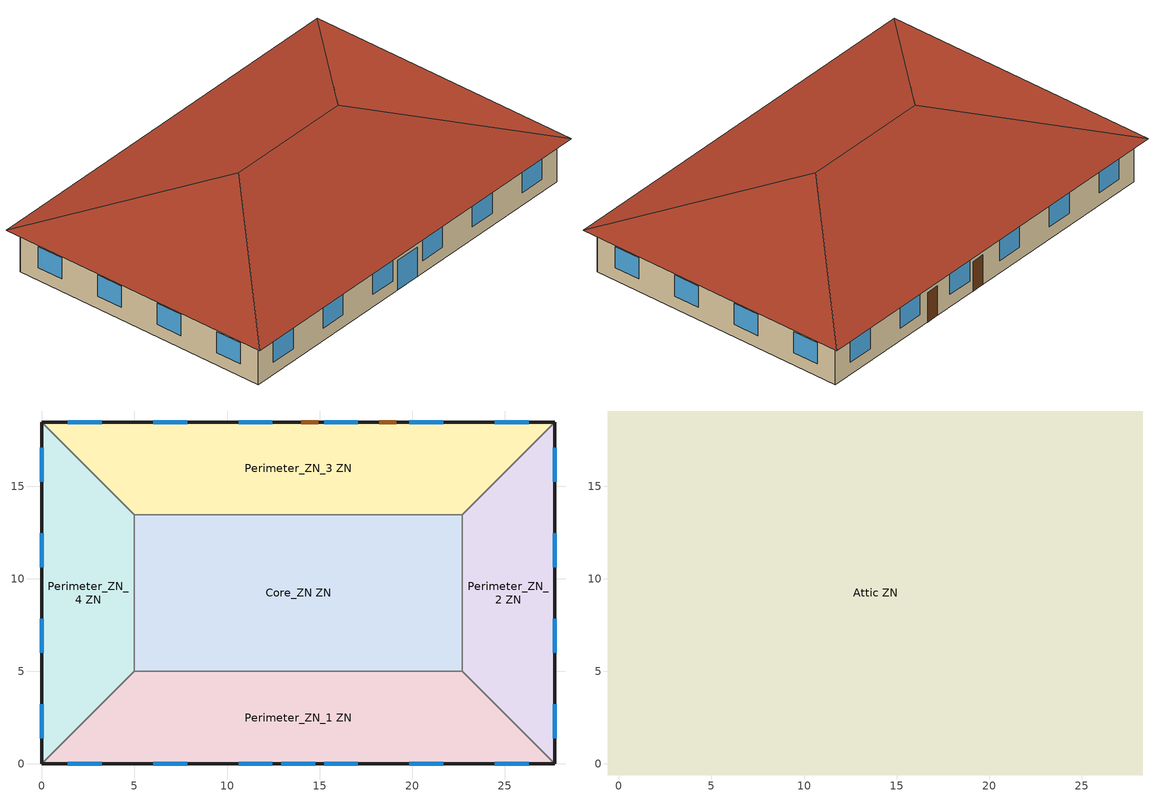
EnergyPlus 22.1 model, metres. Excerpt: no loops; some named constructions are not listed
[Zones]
Core_ZN ZN
 floor ground (Foundation F 126 Perim 0 Area 14966): 22.69,13.46 22.69,5 5,5 5,13.46 z0
 wall to Perimeter_ZN_2 ZN (Typical Interior Wall): 22.69,5 22.69,13.46 z0:3.05
 wall to Perimeter_ZN_3 ZN (Typical Interior Wall): 22.69,13.46 5,13.46 z0:3.05
 wall to Perimeter_ZN_1 ZN (Typical Interior Wall): 5,5 22.69,5 z0:3.05
 wall to Perimeter_ZN_4 ZN (Typical Interior Wall): 5,13.46 5,5 z0:3.05
Perimeter_ZN_1 ZN
 floor ground (Foundation F 126 Perim 2769 Area 11345): 22.69,5 27.69,0 0,0 5,5 z0
 wall outside (Typical Insulated Wood Framed Exterior Wall R-11.24): 0,0 27.69,0 z0:3.05
 wall to Perimeter_ZN_2 ZN (Typical Interior Wall): 27.69,0 22.69,5 z0:3.05
 wall to Perimeter_ZN_4 ZN (Typical Interior Wall): 5,5 0,0 z0:3.05
 window (U 0.54 SHGC 0.25 Simple Glazing Window U-0.54 SHGC 0.25 2): 12.93,0 14.76,0 z0:2.13
 window (U 0.54 SHGC 0.25 Simple Glazing Window U-0.54 SHGC 0.25): 1.39,0 3.22,0 / 6.01,0 7.84,0 / 10.62,0 12.45,0 / 15.24,0 17.07,0 / 19.85,0 21.68,0 / 24.47,0 26.3,0 z0.9:2.42
Perimeter_ZN_2 ZN
 floor ground (Foundation F 126 Perim 1846 Area 673): 27.69,18.46 27.69,0 22.69,5 22.69,13.46 z0
 wall outside (Typical Insulated Wood Framed Exterior Wall R-11.24): 27.69,0 27.69,18.46 z0:3.05
 wall to Perimeter_ZN_3 ZN (Typical Interior Wall): 27.69,18.46 22.69,13.46 z0:3.05
 window (U 0.54 SHGC 0.25 Simple Glazing Window U-0.54 SHGC 0.25): 27.69,1.39 27.69,3.22 / 27.69,6.01 27.69,7.84 / 27.69,10.62 27.69,12.45 / 27.69,15.24 27.69,17.07 z0.9:2.42
Perimeter_ZN_3 ZN
 floor ground (Foundation F 126 Perim 2769 Area 11345): 27.69,18.46 22.69,13.46 5,13.46 0,18.46 z0
 wall outside (Typical Insulated Wood Framed Exterior Wall R-11.24): 27.69,18.46 0,18.46 z0:3.05
 wall to Perimeter_ZN_4 ZN (Typical Interior Wall): 0,18.46 5,13.46 z0:3.05
 window (U 0.54 SHGC 0.25 Simple Glazing Window U-0.54 SHGC 0.25): 26.3,18.46 24.47,18.46 / 21.68,18.46 19.85,18.46 / 17.07,18.46 15.24,18.46 / 12.45,18.46 10.62,18.46 / 7.84,18.46 6.01,18.46 / 3.22,18.46 1.39,18.46 z0.9:2.42
 door (Typical Insulated Metal Door R-2.7): 14.91,18.46 14,18.46 / 19.13,18.46 18.22,18.46 z0:2.13
Perimeter_ZN_4 ZN
 floor ground (Foundation F 126 Perim 1846 Area 673): 0,18.46 5,13.46 5,5 0,0 z0
 wall outside (Typical Insulated Wood Framed Exterior Wall R-11.24): 0,18.46 0,0 z0:3.05
 window (U 0.54 SHGC 0.25 Simple Glazing Window U-0.54 SHGC 0.25): 0,17.07 0,15.24 / 0,12.45 0,10.62 / 0,7.84 0,6.01 / 0,3.22 0,1.39 z0.9:2.42
Attic ZN
 floor outside (Typical Attic Soffit): 28.29,19.06 28.29,-0.6 27.69,0 27.69,18.46 z3.05; 28.29,19.06 27.69,18.46 0,18.46 -0.6,19.06 z3.05; 27.69,0 28.29,-0.6 -0.6,-0.6 0,0 z3.05; -0.6,19.06 0,18.46 0,0 -0.6,-0.6 z3.05
 floor to Core_ZN ZN (Typical Wood Joist Attic Floor R-37.04 1): 22.69,13.46 22.69,5 5,5 5,13.46 z3.05
 floor to Perimeter_ZN_2 ZN (Typical Wood Joist Attic Floor R-37.04 1): 27.69,18.46 27.69,0 22.69,5 22.69,13.46 z3.05
 floor to Perimeter_ZN_3 ZN (Typical Wood Joist Attic Floor R-37.04 1): 27.69,18.46 22.69,13.46 5,13.46 0,18.46 z3.05
 floor to Perimeter_ZN_1 ZN (Typical Wood Joist Attic Floor R-37.04 1): 22.69,5 27.69,0 0,0 5,5 z3.05
 floor to Perimeter_ZN_4 ZN (Typical Wood Joist Attic Floor R-37.04 1): 0,18.46 5,13.46 5,5 0,0 z3.05
 roof outside (Typical Uninsulated Wood Joist Attic Roof): 18.46,9.23,6.33 28.29,-0.6,3.05 28.29,19.06,3.05; 18.46,9.23,6.33 28.29,19.06,3.05 -0.6,19.06,3.05 9.23,9.23,6.33; 9.23,9.23,6.33 -0.6,-0.6,3.05 28.29,-0.6,3.05 18.46,9.23,6.33; 9.23,9.23,6.33 -0.6,19.06,3.05 -0.6,-0.6,3.05
[Material]
5/8 in. Gypsum Board: Roughness=MediumSmooth; Thickness=0.0159; Conductivity=0.16; Density=800; Specific Heat=1090; Thermal Absorptance=0.9; Solar Absorptance=0.7; Visible Absorptance=0.7
[Material:NoMass]
Typical Insulation R-35.4 1: Roughness=Smooth; Thermal Resistance=6.23479; Thermal Absorptance=0.9; Solar Absorptance=0.7; Visible Absorptance=0.7
[Construction]
Typical Wood Joist Attic Floor R-37.04 1 Reversed: Typical Insulation R-35.4 1, 5/8 in. Gypsum Board
[ENERGYMANAGEMENTSYSTEM:OUTPUTVARIABLE] Type of Data in Variable=Summed; Update Frequency=ZoneTimestep; Units=m3
Name | EMS Variable
Zone Air Volume_Core_ZN_ZN | ZoneAirVolume_Core_ZN_ZN
Zone Air Volume_Perimeter_ZN_1_ZN | ZoneAirVolume_Perimeter_ZN_1_ZN
Zone Air Volume_Perimeter_ZN_2_ZN | ZoneAirVolume_Perimeter_ZN_2_ZN
Zone Air Volume_Perimeter_ZN_3_ZN | ZoneAirVolume_Perimeter_ZN_3_ZN
Zone Air Volume_Perimeter_ZN_4_ZN | ZoneAirVolume_Perimeter_ZN_4_ZN
[AvailabilityManager:Scheduled] Schedule=Always On Discrete
Core_ZN ZN PSZ-AC-1 OA System Availability Manager; Perimeter_ZN_1 ZN PSZ-AC-2 OA System Availability Manager; Perimeter_ZN_2 ZN PSZ-AC-3 OA System Availability Manager; Perimeter_ZN_3 ZN PSZ-AC-4 OA System Availability Manager; Perimeter_ZN_4 ZN PSZ-AC-5 OA System Availability Manager
[AvailabilityManager:NightCycle] Applicability Schedule=Always On Discrete; Fan Schedule=OfficeSmall HVACOperationSchd; Control Type=CycleOnAny; Thermostat Tolerance=1; Cycling Run Time Control Type=FixedRunTime; Cycling Run Time=1800
Availability Manager Night Cycle 5; Availability Manager Night Cycle 1; Availability Manager Night Cycle 2; Availability Manager Night Cycle 3; Availability Manager Night Cycle 4
[Schedule:Day:Interval]
OfficeSmall HVACOperationSchd Default; OfficeSmall HVACOperationSchd Winter Design Day: No, 24:00, 0
OfficeSmall HVACOperationSchd SmrDsn|Wkdy Day; OfficeSmall HVACOperationSchd Summer Design Day: No, 06:00, 0, 19:00, 1, 24:00, 0
[Schedule:Week:Daily]
OfficeSmall HVACOperationSchd Week Rule - Jan1-Dec31: OfficeSmall HVACOperationSchd Default, OfficeSmall HVACOperationSchd SmrDsn|Wkdy Day, OfficeSmall HVACOperationSchd SmrDsn|Wkdy Day, OfficeSmall HVACOperationSchd SmrDsn|Wkdy Day, OfficeSmall HVACOperationSchd SmrDsn|Wkdy Day, OfficeSmall HVACOperationSchd SmrDsn|Wkdy Day, OfficeSmall HVACOperationSchd Default, OfficeSmall HVACOperationSchd Default, OfficeSmall HVACOperationSchd Summer Design Day, OfficeSmall HVACOperationSchd Winter Design Day, OfficeSmall HVACOperationSchd Default, OfficeSmall HVACOperationSchd Default
[Schedule:Year]
OfficeSmall HVACOperationSchd: OfficeSmall HVACOperationSchd Week Rule - Jan1-Dec31, 1, 1, 12, 31
[SCHEDULE:COMPACT]
TypOperativeTempControlSch: Through: 12/31, For: SummerDesignDay WinterDesignDay, Until: 24:00, 0, For: AllOtherDays, Until: 24:00, 0.5
[Schedule:Constant]
Always On Discrete: Hourly Value=1
[CURVE:LINEAR] Minimum Value of x=1; Maximum Value of x=1.5
Name | Coefficient1 Constant | Coefficient2 x
CoolingCombRatio | 0.618055 | 0.381945
HeatingCombRatio | 0.96034 | 0.03966
[CURVE:QUADRATIC]
Name | Coefficient1 Constant | Coefficient2 x | Coefficient3 x2 | Minimum Value of x | Maximum Value of x
VRFACCoolCapFFF | 0.8 | 0.2 | 0 | 0.5 | 1.5
CoolingEIRHiPLR | 1 | 0 | 0 | 1 | 1.5
VRFCPLFFPLR | 0.85 | 0.15 | 0 | 0 | 1
HeatingEIRHiPLR | 2.42944 | -2.23589 | 0.806452 | 1 | 1.5
[CURVE:CUBIC]
Name | Coefficient1 Constant | Coefficient2 x | Coefficient3 x2 | Coefficient4 x3 | Minimum Value of x | Maximum Value of x | Minimum Curve Output | Maximum Curve Output | Input Unit Type for X | Output Unit Type
VRFTUCoolCapFT | 0.504547 | 0.0288891 | -1.08194e-05 | 1.01359e-05 | 0 | 50 | 0.5 | 1.5 | Temperature | Dimensionless
VRFTUHeatCapFT | -0.390709 | 0.261815 | -0.0130432 | 0.000178132 | 0 | 50 | 0.5 | 1.5 | Temperature | Dimensionless
VRFCoolCapFTBoundary | 25.7347 | -0.0315004 | -0.014166 | 0 | 11 | 30 |  |  | Temperature
VRFCoolEIRFTBoundary | 25.7347 | -0.0315004 | -0.014166 | 0 | 15 | 24 |  |  | Temperature
CoolingEIRLowPLR | 0.462812 | -1.04024 | 2.17491 | -0.597482 | 0 | 1 |  |  | Temperature | Capacity
VRFHeatCapFTBoundary | -7.60009 | 3.0509 | -0.116284 | 0 | 15 | 27 |  |  | Temperature
VRFHeatEIRFTBoundary | -7.60009 | 3.0509 | -0.116284 | 0 | 15 | 27 | -20 | 15 | Temperature
HeatingEIRLowPLR | 0.140009 | 0.6415 | 0.133905 | 0.0845859 | 0 | 1 |  |  | Dimensionless | Dimensionless
[CURVE:BIQUADRATIC] Output Unit Type=Dimensionless
Name | Coefficient1 Constant | Coefficient2 x | Coefficient3 x2 | Coefficient4 y | Coefficient5 y2 | Coefficient6 xy | Minimum Value of x | Maximum Value of x | Minimum Value of y | Maximum Value of y | Input Unit Type for X | Input Unit Type for Y
VRFCoolCapFT | 0.576883 | 0.017448 | 0.000583269 | -1.76324e-06 | -7.474e-09 | -1.30413e-07 | 15 | 24 | -5 | 23 | Temperature | Temperature
VRFCoolCapFTHi | 0.686736 | 0.0207631 | 0.0005447 | -0.0016218 | -4.259e-07 | -0.0003392 | 15 | 24 | 16 | 43 | Temperature | Temperature
VRFCoolEIRFT | 0.989011 | -0.0234797 | 0.000199711 | 0.00596834 | -1.0289e-07 | -0.00015686 | 15 | 24 | -5 | 23 | Temperature | Temperature
VRFCoolEIRFTHi | 0.143515 | 0.0186004 | -0.0003954 | 0.0248522 | 0.00016329 | -0.0006244 | 15 | 24 | 16 | 43 | Temperature | Temperature
VRFHeatCapFT | 1.0146 | -0.0025067 | -0.000141599 | 0.0269316 | 1.83538e-06 | -0.000358147 | 15 | 27 | -20 | 15 | Temperature | Temperature
VRFHeatCapFTHi | 1.16113 | 0.0274789 | -0.00168795 | 0.00178338 | 2.03208e-06 | -6.8969e-05 | 15 | 27 | -10 | 15 | Temperature | Temperature
VRFHeatEIRFT | 0.874655 | -0.0131975 | 0.00110307 | -0.0133118 | 0.00089017 | -0.00012766 | 15 | 27 | -20 | 12 | Temperature | Temperature
VRFHeatEIRFTHi | 2.50401 | -0.0573677 | 4.07336e-05 | -0.129597 | 0.00135839 | 0.00317047 | 15 | 27 | -10 | 15 | Temperature | Temperature
CoolingLengthCorrectionFactor | 1.06938 | -0.0014951 | 2.56e-06 | -0.11511 | 0.0511169 | -0.0004369 | 8 | 175 | 0.5 | 1.5 | Temperature | Temperature
VRF Piping Correction Factor for Length in Heating Mode | 0.989916 | 0.001961 | -3.6e-05 | 0 | 0 | 0 | 7 | 106.5 | 1 | 1 | Distance | Dimensionless
VRF Heat Recovery Cooling Capacity Modifier; VRF Heat Recovery Heating Capacity Modifier | 0.9 | 0 | 0 | 0 | 0 | 0 | -100 | 100 | -100 | 100 | Temperature | Temperature
VRF Heat Recovery Cooling Energy Modifier; VRF Heat Recovery Heating Energy Modifier | 1.1 | 0 | 0 | 0 | 0 | 0 | -100 | 100 | -100 | 100 | Temperature | Temperature
